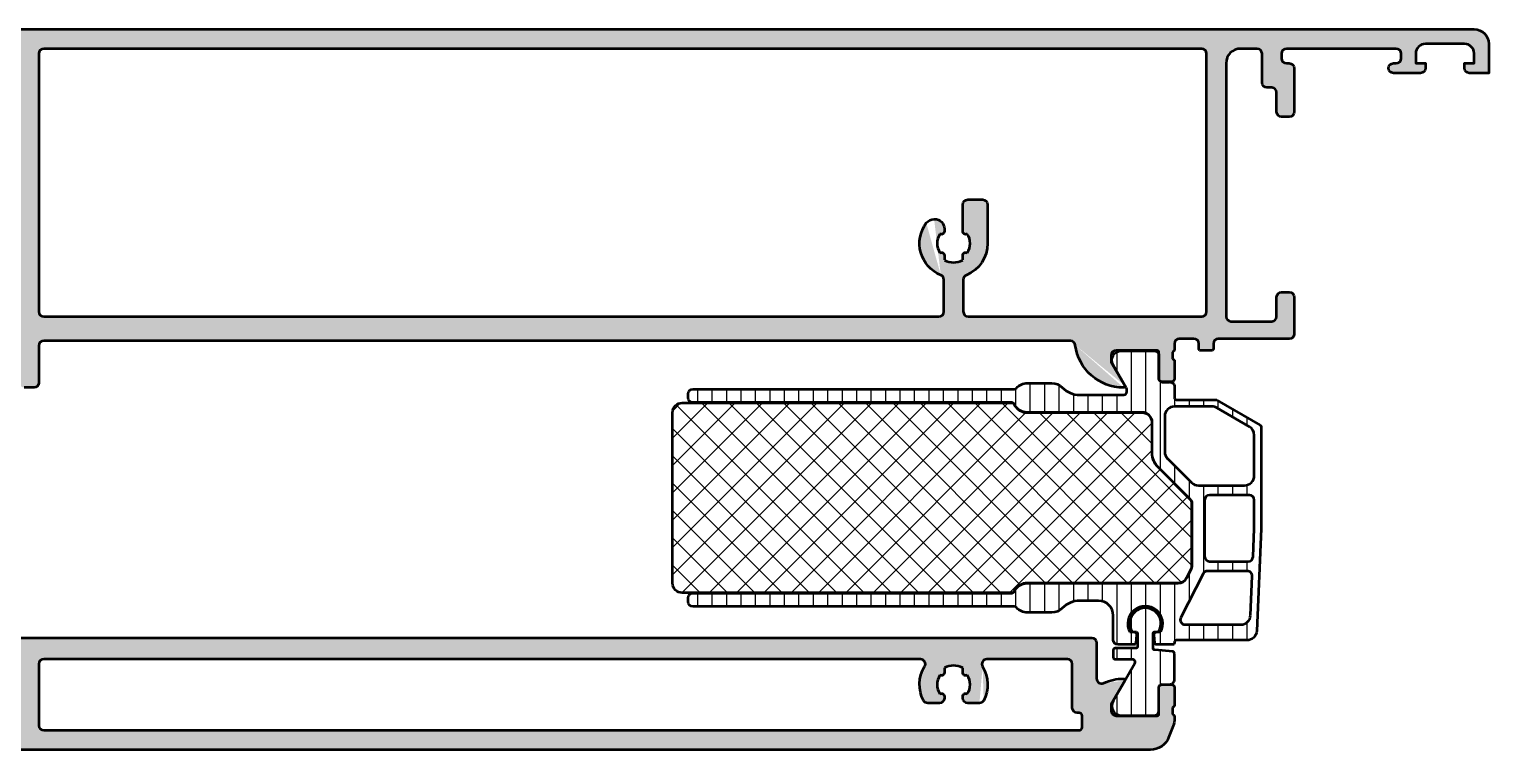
# Model space of a CAD drawing. Extents: x -30 to 270, y 11 to 85.
# Drawn here: x 120 to 270, y 11 to 85 of the extents above; entities that cross this region are included whole.
import ezdxf

# ---------------------------------------------------------------- set-up
doc = ezdxf.new("R2010")
doc.units = 0
for name, color, linetype, lineweight in [('0S-Alu contour', 7, 'Continuous', 50), ('0S-Alu hatch', 252, 'Continuous', 25), ('0S-Plastic contour', 254, 'Continuous', 50), ('0S-Plastic hatch', 253, 'Continuous', 25), ('0S-PT contour', 91, 'Continuous', 50), ('0S-PT hatch', 103, 'Continuous', 25)]:
    doc.layers.add(name, color=color, linetype=linetype, lineweight=lineweight)

# ---------------------------------------------------------------- blocks, each defined once
blk = doc.blocks.new('469740__A2565A49_B784_47BA_9C82_CCA1C5920F92_')
at = {"layer": '0S-Alu hatch'}
h = blk.add_hatch(color=256, dxfattribs=at)
edge = h.paths.add_edge_path()
edge.add_line((270, 83.5), (270, 80.5))
edge.add_line((270, 80.5), (268, 80.5))
edge.add_ellipse((268, 81), major_axis=(-0.5, 0), ratio=1, start_angle=0, end_angle=90, ccw=False)
edge.add_line((267.5, 81), (267.5, 81.5))
edge.add_line((267.5, 81.5), (268.5, 81.5))
edge.add_line((268.5, 81.5), (268.5, 82.5))
edge.add_arc((267.5, 82.5), 1, 0, 90)
edge.add_line((267.5, 83.5), (263.5, 83.5))
edge.add_arc((263.5, 82.5), 1, 90, 180)
edge.add_line((262.5, 82.5), (262.5, 81.5))
edge.add_line((262.5, 81.5), (263.5, 81.5))
edge.add_line((263.5, 81.5), (263.5, 81))
edge.add_ellipse((263, 81), major_axis=(-0.5, 0), ratio=1, start_angle=90, end_angle=180, ccw=False)
edge.add_line((263, 80.5), (260.2, 80.5))
edge.add_ellipse((260.2, 81), major_axis=(-0.5, 0), ratio=1, start_angle=-90, end_angle=90, ccw=False)
edge.add_line((260.2, 81.5), (260.5, 81.5))
edge.add_arc((260.5, 82), 0.5, 270, 360)
edge.add_line((261, 82), (261, 82.5))
edge.add_arc((260.5, 82.5), 0.5, 0, 90)
edge.add_line((260.5, 83), (249.2, 83))
edge.add_arc((249.2, 82.5), 0.5, 90, 180)
edge.add_line((248.7, 82.5), (248.7, 82))
edge.add_arc((249.2, 82), 0.5, 180, 270)
edge.add_line((249.2, 81.5), (249.5, 81.5))
edge.add_ellipse((249.5, 81), major_axis=(-0.5, 0), ratio=1, start_angle=180, end_angle=270, ccw=False)
edge.add_line((250, 81), (250, 76.5))
edge.add_ellipse((249.5, 76.5), major_axis=(-0.5, 0), ratio=1, start_angle=90, end_angle=180, ccw=False)
edge.add_line((249.5, 76), (248.7, 76))
edge.add_ellipse((248.7, 76.5), major_axis=(-0.5, 0), ratio=1, start_angle=0, end_angle=90, ccw=False)
edge.add_line((248.2, 76.5), (248.2, 78.5))
edge.add_arc((247.7, 78.5), 0.5, 0, 90)
edge.add_line((247.7, 79), (247.2, 79))
edge.add_ellipse((247.2, 79.5), major_axis=(-0.5, 0), ratio=1, start_angle=0, end_angle=90, ccw=False)
edge.add_line((246.7, 79.5), (246.7, 82.5))
edge.add_arc((246.2, 82.5), 0.5, 0, 90)
edge.add_line((246.2, 83), (244.5, 83))
edge.add_arc((244.5, 81.5), 1.5, 90, 180)
edge.add_line((243, 81.5), (243, 55.5))
edge.add_arc((243.5, 55.5), 0.5, 180, 270)
edge.add_line((243.5, 55), (247.7, 55))
edge.add_arc((247.7, 55.5), 0.5, 270, 360)
edge.add_line((248.2, 55.5), (248.2, 57.5))
edge.add_ellipse((248.7, 57.5), major_axis=(-0.5, 0), ratio=1, start_angle=270, end_angle=360, ccw=False)
edge.add_line((248.7, 58), (249.5, 58))
edge.add_ellipse((249.5, 57.5), major_axis=(-0.5, 0), ratio=1, start_angle=180, end_angle=270, ccw=False)
edge.add_line((250, 57.5), (250, 53.7))
edge.add_ellipse((249.5, 53.7), major_axis=(-0.5, 0), ratio=1, start_angle=90, end_angle=180, ccw=False)
edge.add_line((249.5, 53.2), (242.2, 53.2))
edge.add_arc((242.2, 52.7), 0.5, 90, 180)
edge.add_line((241.7, 52.7), (241.7, 52.2))
edge.add_ellipse((241.5, 52.2), major_axis=(-0.2, 0), ratio=1, start_angle=90, end_angle=180, ccw=False)
edge.add_line((241.5, 52), (240.4, 52))
edge.add_ellipse((240.4, 52.2), major_axis=(-0.2, 0), ratio=1, start_angle=0, end_angle=90, ccw=False)
edge.add_line((240.2, 52.2), (240.2, 52.7))
edge.add_arc((239.7, 52.7), 0.5, 0, 90)
edge.add_line((239.7, 53.2), (238.2, 53.2))
edge.add_arc((238.2, 52.7), 0.5, 90, 180)
edge.add_line((237.7, 52.7), (237.7, 52))
edge.add_arc((237.8, 51.72), 0.3, 109.4712, 180)
edge.add_line((237.5, 51.72), (237.5, 51.28))
edge.add_arc((237.8, 51.28), 0.3, 180, 250.5288)
edge.add_line((237.7, 51), (237.7, 49.1))
edge.add_ellipse((237.4, 49.1), major_axis=(-0.3, 0), ratio=1, start_angle=90, end_angle=180, ccw=False)
edge.add_line((237.4, 48.8), (236.41, 48.8))
edge.add_ellipse((236.41, 49.1), major_axis=(-0.3, 0), ratio=1, start_angle=0, end_angle=90, ccw=False)
edge.add_line((236.11, 49.1), (236.11, 51.8))
edge.add_arc((235.91, 51.8), 0.2, 0, 90)
edge.add_line((235.91, 52), (231.7, 52))
edge.add_arc((231.7, 51.5), 0.5, 90, 180)
edge.add_line((231.2, 51.5), (231.2, 50.8))
edge.add_line((231.2, 50.8), (232.59, 48.41))
edge.add_ellipse((232.47, 48.34), major_axis=(-0.138, 0), ratio=1, start_angle=90, end_angle=210, ccw=False)
edge.add_ellipse((232.47, 53.2), major_axis=(-5, 0), ratio=1, start_angle=7.312, end_angle=90, ccw=False)
edge.add_arc((227.01, 52.5), 0.5, 7.312, 90)
edge.add_line((227.01, 53), (121.5, 53))
edge.add_arc((121.5, 52.5), 0.5, 90, 180)
edge.add_line((121, 52.5), (121, 48.7))
edge.add_ellipse((120.5, 48.7), major_axis=(-0.5, 0), ratio=1, start_angle=90, end_angle=180, ccw=False)
edge.add_line((120.5, 48.2), (119.5, 48.2))
edge.add_ellipse((119.5, 48.7), major_axis=(-0.5, 0), ratio=1, start_angle=0, end_angle=90, ccw=False)
edge.add_line((119, 48.7), (119, 52.5))
edge.add_arc((118.5, 52.5), 0.5, 0, 90)
edge.add_line((118.5, 53), (13, 53))
edge.add_arc((13, 52.5), 0.5, 90, 172.688)
edge.add_ellipse((7.54, 53.2), major_axis=(-5, 0), ratio=1, start_angle=90, end_angle=172.688, ccw=False)
edge.add_ellipse((7.54, 48.34), major_axis=(-0.138, 0), ratio=1, start_angle=-30, end_angle=90, ccw=False)
edge.add_line((7.42, 48.41), (8.8, 50.8))
edge.add_line((8.8, 50.8), (8.8, 51.5))
edge.add_arc((8.3, 51.5), 0.5, 0, 90)
edge.add_line((8.3, 52), (4.09, 52))
edge.add_arc((4.09, 51.8), 0.2, 90, 180)
edge.add_line((3.89, 51.8), (3.89, 49.1))
edge.add_ellipse((3.59, 49.1), major_axis=(-0.3, 0), ratio=1, start_angle=90, end_angle=180, ccw=False)
edge.add_line((3.59, 48.8), (2.6, 48.8))
edge.add_ellipse((2.6, 49.1), major_axis=(-0.3, 0), ratio=1, start_angle=0, end_angle=90, ccw=False)
edge.add_line((2.3, 49.1), (2.3, 51))
edge.add_arc((2.2, 51.28), 0.3, 289.4712, 360)
edge.add_line((2.5, 51.28), (2.5, 51.72))
edge.add_arc((2.2, 51.72), 0.3, 0, 70.5288)
edge.add_line((2.3, 52), (2.3, 52.7))
edge.add_arc((1.8, 52.7), 0.5, 0, 90)
edge.add_line((1.8, 53.2), (0.3, 53.2))
edge.add_arc((0.3, 52.7), 0.5, 90, 180)
edge.add_line((-0.2, 52.7), (-0.2, 52.2))
edge.add_ellipse((-0.4, 52.2), major_axis=(-0.2, 0), ratio=1, start_angle=90, end_angle=180, ccw=False)
edge.add_line((-0.4, 52), (-1.5, 52))
edge.add_ellipse((-1.5, 52.2), major_axis=(-0.2, 0), ratio=1, start_angle=0, end_angle=90, ccw=False)
edge.add_line((-1.7, 52.2), (-1.7, 52.7))
edge.add_arc((-2.2, 52.7), 0.5, 0, 90)
edge.add_line((-2.2, 53.2), (-9.5, 53.2))
edge.add_ellipse((-9.5, 53.7), major_axis=(-0.5, 0), ratio=1, start_angle=0, end_angle=90, ccw=False)
edge.add_line((-10, 53.7), (-10, 57.5))
edge.add_ellipse((-9.5, 57.5), major_axis=(-0.5, 0), ratio=1, start_angle=270, end_angle=360, ccw=False)
edge.add_line((-9.5, 58), (-8.7, 58))
edge.add_ellipse((-8.7, 57.5), major_axis=(-0.5, 0), ratio=1, start_angle=180, end_angle=270, ccw=False)
edge.add_line((-8.2, 57.5), (-8.2, 55.5))
edge.add_arc((-7.7, 55.5), 0.5, 180, 270)
edge.add_line((-7.7, 55), (-3.5, 55))
edge.add_arc((-3.5, 55.5), 0.5, 270, 360)
edge.add_line((-3, 55.5), (-3, 81.5))
edge.add_arc((-4.5, 81.5), 1.5, 0, 90)
edge.add_line((-4.5, 83), (-6.2, 83))
edge.add_arc((-6.2, 82.5), 0.5, 90, 180)
edge.add_line((-6.7, 82.5), (-6.7, 79.5))
edge.add_ellipse((-7.2, 79.5), major_axis=(-0.5, 0), ratio=1, start_angle=90, end_angle=180, ccw=False)
edge.add_line((-7.2, 79), (-7.7, 79))
edge.add_arc((-7.7, 78.5), 0.5, 90, 180)
edge.add_line((-8.2, 78.5), (-8.2, 76.5))
edge.add_ellipse((-8.7, 76.5), major_axis=(-0.5, 0), ratio=1, start_angle=90, end_angle=180, ccw=False)
edge.add_line((-8.7, 76), (-9.5, 76))
edge.add_ellipse((-9.5, 76.5), major_axis=(-0.5, 0), ratio=1, start_angle=0, end_angle=90, ccw=False)
edge.add_line((-10, 76.5), (-10, 81))
edge.add_ellipse((-9.5, 81), major_axis=(-0.5, 0), ratio=1, start_angle=270, end_angle=360, ccw=False)
edge.add_line((-9.5, 81.5), (-9.2, 81.5))
edge.add_arc((-9.2, 82), 0.5, 270, 360)
edge.add_line((-8.7, 82), (-8.7, 82.5))
edge.add_arc((-9.2, 82.5), 0.5, 0, 90)
edge.add_line((-9.2, 83), (-20.5, 83))
edge.add_arc((-20.5, 82.5), 0.5, 90, 180)
edge.add_line((-21, 82.5), (-21, 82))
edge.add_arc((-20.5, 82), 0.5, 180, 270)
edge.add_line((-20.5, 81.5), (-20.2, 81.5))
edge.add_ellipse((-20.2, 81), major_axis=(-0.5, 0), ratio=1, start_angle=90, end_angle=270, ccw=False)
edge.add_line((-20.2, 80.5), (-23, 80.5))
edge.add_ellipse((-23, 81), major_axis=(-0.5, 0), ratio=1, start_angle=0, end_angle=90, ccw=False)
edge.add_line((-23.5, 81), (-23.5, 81.5))
edge.add_line((-23.5, 81.5), (-22.5, 81.5))
edge.add_line((-22.5, 81.5), (-22.5, 82.5))
edge.add_arc((-23.5, 82.5), 1, 0, 90)
edge.add_line((-23.5, 83.5), (-27.5, 83.5))
edge.add_arc((-27.5, 82.5), 1, 90, 180)
edge.add_line((-28.5, 82.5), (-28.5, 81.5))
edge.add_line((-28.5, 81.5), (-27.5, 81.5))
edge.add_line((-27.5, 81.5), (-27.5, 81))
edge.add_ellipse((-28, 81), major_axis=(-0.5, 0), ratio=1, start_angle=90, end_angle=180, ccw=False)
edge.add_line((-28, 80.5), (-30, 80.5))
edge.add_line((-30, 80.5), (-30, 83.5))
edge.add_ellipse((-28.5, 83.5), major_axis=(-1.5, 0), ratio=1, start_angle=270, end_angle=360, ccw=False)
edge.add_line((-28.5, 85), (268.5, 85))
edge.add_ellipse((268.5, 83.5), major_axis=(-1.5, 0), ratio=1, start_angle=180, end_angle=270, ccw=False)
edge = h.paths.add_edge_path()
edge.add_arc((118.5, 56), 0.5, 270, 360)
edge.add_line((119, 56), (119, 82.5))
edge.add_arc((118.5, 82.5), 0.5, 0, 90)
edge.add_line((118.5, 83), (-0.5, 83))
edge.add_arc((-0.5, 82.5), 0.5, 90, 180)
edge.add_line((-1, 82.5), (-1, 56))
edge.add_arc((-0.5, 56), 0.5, 180, 270)
edge.add_line((-0.5, 55.5), (23.5, 55.5))
edge.add_arc((23.5, 56), 0.5, 270, 360)
edge.add_line((24, 56), (24, 59.29))
edge.add_arc((23.5, 59.29), 0.5, 0, 67.9757)
edge.add_ellipse((25, 63), major_axis=(-3.5, 0), ratio=1, start_angle=0, end_angle=67.9757, ccw=False)
edge.add_line((21.5, 63), (21.5, 67))
edge.add_ellipse((22, 67), major_axis=(-0.5, 0), ratio=1, start_angle=270, end_angle=360, ccw=False)
edge.add_line((22, 67.5), (23.55, 67.5))
edge.add_ellipse((23.55, 67), major_axis=(-0.5, 0), ratio=1, start_angle=180, end_angle=270, ccw=False)
edge.add_line((24.05, 67), (24.05, 64.23))
edge.add_ellipse((23.75, 64.23), major_axis=(-0.3, 0), ratio=1, start_angle=60.0622, end_angle=180, ccw=False)
edge.add_arc((25, 63), 1.7, 145.4229, 214.5771)
edge.add_ellipse((23.75, 61.78), major_axis=(-0.3, 0), ratio=1, start_angle=180, end_angle=299.9378, ccw=False)
edge.add_line((24.05, 61.78), (24.05, 61.3))
edge.add_arc((25, 63), 1.95, 240.8446, 299.1554)
edge.add_line((25.95, 61.3), (25.95, 61.78))
edge.add_ellipse((26.25, 61.78), major_axis=(-0.3, 0), ratio=1, start_angle=240.0622, end_angle=360, ccw=False)
edge.add_arc((25, 63), 1.7, 325.4229, 394.5771)
edge.add_ellipse((26.25, 64.23), major_axis=(-0.3, 0), ratio=1, start_angle=0, end_angle=119.9378, ccw=False)
edge.add_line((25.95, 64.23), (25.95, 64.5))
edge.add_ellipse((26.95, 64.5), major_axis=(-1, 0), ratio=1, start_angle=270, end_angle=360, ccw=False)
edge.add_line((26.95, 65.5), (27, 65.5))
edge.add_ellipse((27, 64.5), major_axis=(-1, 0), ratio=1, start_angle=216.8699, end_angle=270, ccw=False)
edge.add_ellipse((25, 63), major_axis=(-3.5, 0), ratio=1, start_angle=112.0243, end_angle=216.8699, ccw=False)
edge.add_arc((26.5, 59.29), 0.5, 112.0243, 180)
edge.add_line((26, 59.29), (26, 56))
edge.add_arc((26.5, 56), 0.5, 180, 270)
edge.add_line((26.5, 55.5), (118.5, 55.5))
edge = h.paths.add_edge_path()
edge.add_line((241, 56), (241, 82.5))
edge.add_arc((240.5, 82.5), 0.5, 0, 90)
edge.add_line((240.5, 83), (121.5, 83))
edge.add_arc((121.5, 82.5), 0.5, 90, 180)
edge.add_line((121, 82.5), (121, 56))
edge.add_arc((121.5, 56), 0.5, 180, 270)
edge.add_line((121.5, 55.5), (213.5, 55.5))
edge.add_arc((213.5, 56), 0.5, 270, 360)
edge.add_line((214, 56), (214, 59.29))
edge.add_arc((213.5, 59.29), 0.5, 0, 67.9757)
edge.add_ellipse((215, 63), major_axis=(-3.5, 0), ratio=1, start_angle=-36.8699, end_angle=67.9757, ccw=False)
edge.add_ellipse((213, 64.5), major_axis=(-1, 0), ratio=1, start_angle=270, end_angle=323.1301, ccw=False)
edge.add_line((213, 65.5), (213.05, 65.5))
edge.add_ellipse((213.05, 64.5), major_axis=(-1, 0), ratio=1, start_angle=180, end_angle=270, ccw=False)
edge.add_line((214.05, 64.5), (214.05, 64.23))
edge.add_ellipse((213.75, 64.23), major_axis=(-0.3, 0), ratio=1, start_angle=60.0622, end_angle=180, ccw=False)
edge.add_arc((215, 63), 1.7, 145.4229, 214.5771)
edge.add_ellipse((213.75, 61.78), major_axis=(-0.3, 0), ratio=1, start_angle=180, end_angle=299.9378, ccw=False)
edge.add_line((214.05, 61.78), (214.05, 61.3))
edge.add_arc((215, 63), 1.95, 240.8446, 299.1554)
edge.add_line((215.95, 61.3), (215.95, 61.78))
edge.add_ellipse((216.25, 61.78), major_axis=(-0.3, 0), ratio=1, start_angle=240.0622, end_angle=360, ccw=False)
edge.add_arc((215, 63), 1.7, 325.4229, 394.5771)
edge.add_ellipse((216.25, 64.23), major_axis=(-0.3, 0), ratio=1, start_angle=0, end_angle=119.9378, ccw=False)
edge.add_line((215.95, 64.23), (215.95, 67))
edge.add_ellipse((216.45, 67), major_axis=(-0.5, 0), ratio=1, start_angle=270, end_angle=360, ccw=False)
edge.add_line((216.45, 67.5), (218, 67.5))
edge.add_ellipse((218, 67), major_axis=(-0.5, 0), ratio=1, start_angle=180, end_angle=270, ccw=False)
edge.add_line((218.5, 67), (218.5, 63))
edge.add_ellipse((215, 63), major_axis=(-3.5, 0), ratio=1, start_angle=112.0243, end_angle=180, ccw=False)
edge.add_arc((216.5, 59.29), 0.5, 112.0243, 180)
edge.add_line((216, 59.29), (216, 56))
edge.add_arc((216.5, 56), 0.5, 180, 270)
edge.add_line((216.5, 55.5), (240.5, 55.5))
edge.add_arc((240.5, 56), 0.5, 270, 360)
at = {"layer": '0S-Alu contour', "color": 7}
for points in [[(-28.5, 85), (268.5, 85)], [(121, 82.5), (121, 56)], [(240.5, 83), (121.5, 83)], [(241, 56), (241, 82.5)], [(246.2, 83), (244.5, 83)], [(246.7, 79.5), (246.7, 82.5)], [(248.7, 82.5), (248.7, 82)], [(260.5, 83), (249.2, 83)], [(261, 82), (261, 82.5)], [(262.5, 82.5), (262.5, 81.5), (263.5, 81.5), (263.5, 81)], [(267.5, 83.5), (263.5, 83.5)], [(267.5, 81), (267.5, 81.5), (268.5, 81.5), (268.5, 82.5)], [(270, 83.5), (270, 80.5), (268, 80.5)], [(243, 81.5), (243, 55.5)], [(249.2, 81.5), (249.5, 81.5)], [(250, 81), (250, 76.5)], [(260.2, 81.5), (260.5, 81.5)], [(263, 80.5), (260.2, 80.5)], [(247.7, 79), (247.2, 79)], [(248.2, 76.5), (248.2, 78.5)], [(249.5, 76), (248.7, 76)], [(216.45, 67.5), (218, 67.5)], [(215.95, 64.23), (215.95, 67)], [(218.5, 67), (218.5, 63)], [(213, 65.5), (213.05, 65.5)], [(214.05, 64.5), (214.05, 64.23)], [(214.05, 61.78), (214.05, 61.3)], [(215.95, 61.3), (215.95, 61.78)], [(214, 56), (214, 59.29)], [(216, 59.29), (216, 56)], [(248.2, 55.5), (248.2, 57.5)], [(248.7, 58), (249.5, 58)], [(250, 57.5), (250, 53.7)], [(121.5, 55.5), (213.5, 55.5)], [(216.5, 55.5), (240.5, 55.5)], [(243.5, 55), (247.7, 55)], [(121, 52.5), (121, 48.7)], [(227.01, 53), (121.5, 53)], [(237.7, 52.7), (237.7, 52)], [(239.7, 53.2), (238.2, 53.2)], [(240.2, 52.2), (240.2, 52.7)], [(241.7, 52.7), (241.7, 52.2)], [(249.5, 53.2), (242.2, 53.2)], [(231.2, 51.5), (231.2, 50.8), (232.59, 48.41)], [(235.91, 52), (231.7, 52)], [(236.11, 49.1), (236.11, 51.8)], [(237.5, 51.72), (237.5, 51.28)], [(237.7, 51), (237.7, 49.1)], [(241.5, 52), (240.4, 52)], [(120.5, 48.2), (119.5, 48.2)], [(237.4, 48.8), (236.41, 48.8)]]:
    blk.add_lwpolyline(points, dxfattribs=at)
at = {"layer": '0S-Alu contour', "color": 7, "extrusion": (0, 0, -1)}
for centre, radius, start, end in [((-268.5, 83.5), 1.5, 90, 180), ((-249.5, 81), 0.5, 90, 180), ((-260.2, 81), 0.5, 270, 90), ((-263, 81), 0.5, 180, 270), ((-268, 81), 0.5, 270, 0), ((-247.2, 79.5), 0.5, 270, 0), ((-248.7, 76.5), 0.5, 270, 0), ((-249.5, 76.5), 0.5, 180, 270), ((-216.45, 67), 0.5, 0, 90), ((-218, 67), 0.5, 90, 180), ((-215, 63), 3.5, 292.0243, 36.8699), ((-213, 64.5), 1, 36.8699, 90), ((-213.05, 64.5), 1, 90, 180), ((-213.75, 64.23), 0.3, 180, 299.9378), ((-216.25, 64.23), 0.3, 240.0622, 0), ((-215, 63), 3.5, 180, 247.9757), ((-213.75, 61.78), 0.3, 60.0622, 180), ((-216.25, 61.78), 0.3, 0, 119.9378), ((-248.7, 57.5), 0.5, 0, 90), ((-249.5, 57.5), 0.5, 90, 180), ((-232.47, 53.2), 5, 270, 352.688), ((-249.5, 53.7), 0.5, 180, 270), ((-240.4, 52.2), 0.2, 270, 0), ((-241.5, 52.2), 0.2, 180, 270), ((-120.5, 48.7), 0.5, 180, 270), ((-232.47, 48.34), 0.138, 150, 270), ((-236.41, 49.1), 0.3, 270, 0), ((-237.4, 49.1), 0.3, 180, 270)]:
    blk.add_arc(centre, radius, start, end, dxfattribs=at)
at = {"layer": '0S-Alu contour', "color": 7}
for centre, radius, start, end in [((121.5, 82.5), 0.5, 90, 180), ((240.5, 82.5), 0.5, 0, 90), ((244.5, 81.5), 1.5, 90, 180), ((246.2, 82.5), 0.5, 0, 90), ((249.2, 82.5), 0.5, 90, 180), ((260.5, 82.5), 0.5, 0, 90), ((263.5, 82.5), 1, 90, 180), ((267.5, 82.5), 1, 0, 90), ((249.2, 82), 0.5, 180, 270), ((260.5, 82), 0.5, 270, 0), ((247.7, 78.5), 0.5, 0, 90), ((215, 63), 1.7, 145.4229, 214.5771), ((215, 63), 1.7, 325.4229, 34.5771), ((215, 63), 1.95, 240.8446, 299.1554), ((213.5, 59.29), 0.5, 0, 67.9757), ((216.5, 59.29), 0.5, 112.0243, 180), ((121.5, 56), 0.5, 180, 270), ((213.5, 56), 0.5, 270, 0), ((216.5, 56), 0.5, 180, 270), ((240.5, 56), 0.5, 270, 0), ((243.5, 55.5), 0.5, 180, 270), ((247.7, 55.5), 0.5, 270, 0), ((121.5, 52.5), 0.5, 90, 180), ((227.01, 52.5), 0.5, 7.312, 90), ((238.2, 52.7), 0.5, 90, 180), ((239.7, 52.7), 0.5, 0, 90), ((242.2, 52.7), 0.5, 90, 180), ((231.7, 51.5), 0.5, 90, 180), ((235.91, 51.8), 0.2, 0, 90), ((237.8, 51.72), 0.3, 109.4712, 180), ((237.8, 51.28), 0.3, 180, 250.5288)]:
    blk.add_arc(centre, radius, start, end, dxfattribs=at)
blk = doc.blocks.new('469850__F051C83A_96AC_48D7_9690_CF535DD51E47_')
at = {"layer": '0S-Alu hatch'}
h = blk.add_hatch(color=256, dxfattribs=at)
edge = h.paths.add_edge_path()
edge.add_arc((237.8, 14.78), 0.3, 180, 250.5288)
edge.add_line((237.7, 14.5), (237.7, 14.18))
edge.add_ellipse((235.7, 14.18), major_axis=(-2, 0), ratio=1, start_angle=158.5, end_angle=180, ccw=False)
edge.add_line((237.56, 13.45), (237.1, 12.27))
edge.add_ellipse((235.24, 13), major_axis=(-2, 0), ratio=1, start_angle=90, end_angle=158.5, ccw=False)
edge.add_line((235.24, 11), (4.77, 11))
edge.add_ellipse((4.77, 13), major_axis=(-2, 0), ratio=1, start_angle=21.5, end_angle=90, ccw=False)
edge.add_line((2.91, 12.27), (2.44, 13.45))
edge.add_ellipse((4.3, 14.18), major_axis=(-2, 0), ratio=1, start_angle=0, end_angle=21.5, ccw=False)
edge.add_line((2.3, 14.18), (2.3, 14.5))
edge.add_arc((2.2, 14.78), 0.3, 289.4712, 360)
edge.add_line((2.5, 14.78), (2.5, 15.22))
edge.add_arc((2.2, 15.22), 0.3, 0, 70.5288)
edge.add_line((2.3, 15.5), (2.3, 17.4))
edge.add_ellipse((2.6, 17.4), major_axis=(-0.3, 0), ratio=1, start_angle=270, end_angle=360, ccw=False)
edge.add_line((2.6, 17.7), (3.59, 17.7))
edge.add_ellipse((3.59, 17.4), major_axis=(-0.3, 0), ratio=1, start_angle=180, end_angle=270, ccw=False)
edge.add_line((3.89, 17.4), (3.89, 14.7))
edge.add_arc((4.09, 14.7), 0.2, 180, 270)
edge.add_line((4.09, 14.5), (8.3, 14.5))
edge.add_arc((8.3, 15), 0.5, 270, 360)
edge.add_line((8.8, 15), (8.8, 15.7))
edge.add_line((8.8, 15.7), (7.42, 18.09))
edge.add_ellipse((7.54, 18.16), major_axis=(-0.138, 0), ratio=1, start_angle=-90, end_angle=30, ccw=False)
edge.add_ellipse((7.54, 13.3), major_axis=(-5, 0), ratio=1, start_angle=245.7166, end_angle=270, ccw=False)
edge.add_arc((9.8, 18.31), 0.5, 245.7166, 360)
edge.add_line((10.3, 18.31), (10.3, 22))
edge.add_ellipse((10.8, 22), major_axis=(-0.5, 0), ratio=1, start_angle=270, end_angle=360, ccw=False)
edge.add_line((10.8, 22.5), (229.2, 22.5))
edge.add_ellipse((229.2, 22), major_axis=(-0.5, 0), ratio=1, start_angle=180, end_angle=270, ccw=False)
edge.add_line((229.7, 22), (229.7, 18.31))
edge.add_arc((230.2, 18.31), 0.5, 180, 294.2834)
edge.add_ellipse((232.47, 13.3), major_axis=(-5, 0), ratio=1, start_angle=270, end_angle=294.2834, ccw=False)
edge.add_ellipse((232.47, 18.16), major_axis=(-0.138, 0), ratio=1, start_angle=150, end_angle=270, ccw=False)
edge.add_line((232.59, 18.09), (231.2, 15.7))
edge.add_line((231.2, 15.7), (231.2, 15))
edge.add_arc((231.7, 15), 0.5, 180, 270)
edge.add_line((231.7, 14.5), (235.91, 14.5))
edge.add_arc((235.91, 14.7), 0.2, 270, 360)
edge.add_line((236.11, 14.7), (236.11, 17.4))
edge.add_ellipse((236.41, 17.4), major_axis=(-0.3, 0), ratio=1, start_angle=270, end_angle=360, ccw=False)
edge.add_line((236.41, 17.7), (237.4, 17.7))
edge.add_ellipse((237.4, 17.4), major_axis=(-0.3, 0), ratio=1, start_angle=180, end_angle=270, ccw=False)
edge.add_line((237.7, 17.4), (237.7, 15.5))
edge.add_arc((237.8, 15.22), 0.3, 109.4712, 180)
edge.add_line((237.5, 15.22), (237.5, 14.78))
edge = h.paths.add_edge_path()
edge.add_arc((21.6, 19.8), 0.5, 328.3318, 450)
edge.add_line((21.6, 20.3), (13.3, 20.3))
edge.add_arc((13.3, 19.8), 0.5, 90, 180)
edge.add_line((12.8, 19.8), (12.8, 15.3))
edge.add_ellipse((12.3, 15.3), major_axis=(-0.5, 0), ratio=1, start_angle=90, end_angle=180, ccw=False)
edge.add_line((12.3, 14.8), (12.1, 14.8))
edge.add_arc((12.1, 14.5), 0.3, 90, 180)
edge.add_line((11.8, 14.5), (11.8, 13.3))
edge.add_arc((12.1, 13.3), 0.3, 180, 270)
edge.add_line((12.1, 13), (118.5, 13))
edge.add_arc((118.5, 13.5), 0.5, 270, 360)
edge.add_line((119, 13.5), (119, 19.8))
edge.add_arc((118.5, 19.8), 0.5, 0, 90)
edge.add_line((118.5, 20.3), (28.41, 20.3))
edge.add_arc((28.41, 19.8), 0.5, 90, 211.6682)
edge.add_ellipse((25, 17.7), major_axis=(-3.5, 0), ratio=1, start_angle=152.1819, end_angle=211.6682, ccw=False)
edge.add_ellipse((27.66, 16.3), major_axis=(-0.5, 0), ratio=1, start_angle=90, end_angle=152.1819, ccw=False)
edge.add_line((27.66, 15.8), (26.45, 15.8))
edge.add_ellipse((26.45, 16.3), major_axis=(-0.5, 0), ratio=1, start_angle=0, end_angle=90, ccw=False)
edge.add_line((25.95, 16.3), (25.95, 16.48))
edge.add_ellipse((26.25, 16.48), major_axis=(-0.3, 0), ratio=1, start_angle=240.0622, end_angle=360, ccw=False)
edge.add_arc((25, 17.7), 1.7, 325.4229, 394.5771)
edge.add_ellipse((26.25, 18.93), major_axis=(-0.3, 0), ratio=1, start_angle=0, end_angle=119.9378, ccw=False)
edge.add_line((25.95, 18.93), (25.95, 19.4))
edge.add_arc((25, 17.7), 1.95, 60.8446, 119.1554)
edge.add_line((24.05, 19.4), (24.05, 18.93))
edge.add_ellipse((23.75, 18.93), major_axis=(-0.3, 0), ratio=1, start_angle=60.0622, end_angle=180, ccw=False)
edge.add_arc((25, 17.7), 1.7, 145.4229, 214.5771)
edge.add_ellipse((23.75, 16.48), major_axis=(-0.3, 0), ratio=1, start_angle=180, end_angle=299.9378, ccw=False)
edge.add_line((24.05, 16.48), (24.05, 16.3))
edge.add_ellipse((23.55, 16.3), major_axis=(-0.5, 0), ratio=1, start_angle=90, end_angle=180, ccw=False)
edge.add_line((23.55, 15.8), (22.35, 15.8))
edge.add_ellipse((22.35, 16.3), major_axis=(-0.5, 0), ratio=1, start_angle=27.8181, end_angle=90, ccw=False)
edge.add_ellipse((25, 17.7), major_axis=(-3.5, 0), ratio=1, start_angle=-31.6682, end_angle=27.8181, ccw=False)
edge = h.paths.add_edge_path()
edge.add_ellipse((215, 17.7), major_axis=(-3.5, 0), ratio=1, start_angle=-31.6682, end_angle=27.8181, ccw=False)
edge.add_arc((211.6, 19.8), 0.5, 328.3318, 450)
edge.add_line((211.6, 20.3), (121.5, 20.3))
edge.add_arc((121.5, 19.8), 0.5, 90, 180)
edge.add_line((121, 19.8), (121, 13.5))
edge.add_arc((121.5, 13.5), 0.5, 180, 270)
edge.add_line((121.5, 13), (227.9, 13))
edge.add_arc((227.9, 13.3), 0.3, 270, 360)
edge.add_line((228.2, 13.3), (228.2, 14.5))
edge.add_arc((227.9, 14.5), 0.3, 0, 90)
edge.add_line((227.9, 14.8), (227.7, 14.8))
edge.add_ellipse((227.7, 15.3), major_axis=(-0.5, 0), ratio=1, start_angle=0, end_angle=90, ccw=False)
edge.add_line((227.2, 15.3), (227.2, 19.8))
edge.add_arc((226.7, 19.8), 0.5, 0, 90)
edge.add_line((226.7, 20.3), (218.41, 20.3))
edge.add_arc((218.41, 19.8), 0.5, 90, 211.6682)
edge.add_ellipse((215, 17.7), major_axis=(-3.5, 0), ratio=1, start_angle=152.1819, end_angle=211.6682, ccw=False)
edge.add_ellipse((217.66, 16.3), major_axis=(-0.5, 0), ratio=1, start_angle=90, end_angle=152.1819, ccw=False)
edge.add_line((217.66, 15.8), (216.45, 15.8))
edge.add_ellipse((216.45, 16.3), major_axis=(-0.5, 0), ratio=1, start_angle=0, end_angle=90, ccw=False)
edge.add_line((215.95, 16.3), (215.95, 16.48))
edge.add_ellipse((216.25, 16.48), major_axis=(-0.3, 0), ratio=1, start_angle=240.0622, end_angle=360, ccw=False)
edge.add_arc((215, 17.7), 1.7, 325.4229, 394.5771)
edge.add_ellipse((216.25, 18.93), major_axis=(-0.3, 0), ratio=1, start_angle=0, end_angle=119.9378, ccw=False)
edge.add_line((215.95, 18.93), (215.95, 19.4))
edge.add_arc((215, 17.7), 1.95, 60.8446, 119.1554)
edge.add_line((214.05, 19.4), (214.05, 18.93))
edge.add_ellipse((213.75, 18.93), major_axis=(-0.3, 0), ratio=1, start_angle=60.0622, end_angle=180, ccw=False)
edge.add_arc((215, 17.7), 1.7, 145.4229, 214.5771)
edge.add_ellipse((213.75, 16.48), major_axis=(-0.3, 0), ratio=1, start_angle=180, end_angle=299.9378, ccw=False)
edge.add_line((214.05, 16.48), (214.05, 16.3))
edge.add_ellipse((213.55, 16.3), major_axis=(-0.5, 0), ratio=1, start_angle=90, end_angle=180, ccw=False)
edge.add_line((213.55, 15.8), (212.35, 15.8))
edge.add_ellipse((212.35, 16.3), major_axis=(-0.5, 0), ratio=1, start_angle=27.8181, end_angle=90, ccw=False)
at = {"layer": '0S-Alu contour', "color": 7}
for points in [[(10.8, 22.5), (229.2, 22.5)], [(229.7, 22), (229.7, 18.31)], [(121, 19.8), (121, 13.5)], [(211.6, 20.3), (121.5, 20.3)], [(226.7, 20.3), (218.41, 20.3)], [(227.2, 15.3), (227.2, 19.8)], [(214.05, 19.4), (214.05, 18.93)], [(215.95, 18.93), (215.95, 19.4)], [(232.59, 18.09), (231.2, 15.7), (231.2, 15)], [(236.11, 14.7), (236.11, 17.4)], [(236.41, 17.7), (237.4, 17.7)], [(237.7, 17.4), (237.7, 15.5)], [(213.55, 15.8), (212.35, 15.8)], [(214.05, 16.48), (214.05, 16.3)], [(215.95, 16.3), (215.95, 16.48)], [(217.66, 15.8), (216.45, 15.8)], [(237.5, 15.22), (237.5, 14.78)], [(227.9, 14.8), (227.7, 14.8)], [(228.2, 13.3), (228.2, 14.5)], [(231.7, 14.5), (235.91, 14.5)], [(237.7, 14.5), (237.7, 14.18)], [(121.5, 13), (227.9, 13)], [(237.56, 13.45), (237.1, 12.27)], [(235.24, 11), (4.77, 11)]]:
    blk.add_lwpolyline(points, dxfattribs=at)
at = {"layer": '0S-Alu contour', "color": 7, "extrusion": (0, 0, -1)}
for centre, radius, start, end in [((-229.2, 22), 0.5, 90, 180), ((-215, 17.7), 3.5, 332.1819, 31.6682), ((-215, 17.7), 3.5, 148.3318, 207.8181), ((-213.75, 18.93), 0.3, 180, 299.9378), ((-216.25, 18.93), 0.3, 240.0622, 0), ((-232.47, 13.3), 5, 65.7166, 90), ((-232.47, 18.16), 0.138, 90, 210), ((-213.75, 16.48), 0.3, 60.0622, 180), ((-216.25, 16.48), 0.3, 0, 119.9378), ((-236.41, 17.4), 0.3, 0, 90), ((-237.4, 17.4), 0.3, 90, 180), ((-212.35, 16.3), 0.5, 270, 332.1819), ((-213.55, 16.3), 0.5, 180, 270), ((-216.45, 16.3), 0.5, 270, 0), ((-217.66, 16.3), 0.5, 207.8181, 270), ((-227.7, 15.3), 0.5, 270, 0), ((-235.7, 14.18), 2, 180, 201.5), ((-235.24, 13), 2, 201.5, 270)]:
    blk.add_arc(centre, radius, start, end, dxfattribs=at)
at = {"layer": '0S-Alu contour', "color": 7}
for centre, radius, start, end in [((121.5, 19.8), 0.5, 90, 180), ((211.6, 19.8), 0.5, 328.3318, 90), ((215, 17.7), 1.95, 60.8446, 119.1554), ((218.41, 19.8), 0.5, 90, 211.6682), ((226.7, 19.8), 0.5, 0, 90), ((215, 17.7), 1.7, 145.4229, 214.5771), ((215, 17.7), 1.7, 325.4229, 34.5771), ((230.2, 18.31), 0.5, 180, 294.2834), ((231.7, 15), 0.5, 180, 270), ((237.8, 15.22), 0.3, 109.4712, 180), ((121.5, 13.5), 0.5, 180, 270), ((227.9, 14.5), 0.3, 0, 90), ((235.91, 14.7), 0.2, 270, 0), ((237.8, 14.78), 0.3, 180, 250.5288), ((227.9, 13.3), 0.3, 270, 0)]:
    blk.add_arc(centre, radius, start, end, dxfattribs=at)
blk = doc.blocks.new('278043__5F907DF0_713C_4A75_BCA8_EFA333676807___1B4A36A3_D8A4_4F86_A732_B05FC01612AE_')
at = {"layer": '0S-Plastic hatch'}
h = blk.add_hatch(dxfattribs=at)
h.set_pattern_fill('ANSI31', color=256, scale=0.468, angle=45, style=0)
edge = h.paths.add_edge_path()
edge.add_ellipse((241.95, 46.75), major_axis=(-0.2, 0), ratio=1, start_angle=240, end_angle=270, ccw=False)
edge.add_line((242.05, 46.92), (246.5, 44.35))
edge.add_ellipse((246.4, 44.18), major_axis=(-0.2, 0), ratio=1, start_angle=180, end_angle=240, ccw=False)
edge.add_line((246.6, 44.18), (246.6, 33.72))
edge.add_ellipse((245.6, 33.72), major_axis=(-1, 0), ratio=1, start_angle=177.5, end_angle=180, ccw=False)
edge.add_line((246.6, 33.68), (246.15, 23.21))
edge.add_ellipse((245.15, 23.25), major_axis=(-1, 0), ratio=1, start_angle=90, end_angle=177.5, ccw=False)
edge.add_line((245.15, 22.25), (237.9, 22.25))
edge.add_arc((237.9, 22.05), 0.2, 90, 180)
edge.add_line((237.7, 22.05), (237.7, 22))
edge.add_ellipse((237.5, 22), major_axis=(-0.2, 0), ratio=1, start_angle=90, end_angle=180, ccw=False)
edge.add_line((237.5, 21.8), (235.87, 21.8))
edge.add_ellipse((235.87, 22), major_axis=(-0.2, 0), ratio=1, start_angle=5, end_angle=90, ccw=False)
edge.add_line((235.67, 21.98), (235.6, 22.77))
edge.add_ellipse((235.9, 22.8), major_axis=(-0.3, 0), ratio=1, start_angle=-90, end_angle=5, ccw=False)
edge.add_line((235.9, 23.1), (236.29, 23.1))
edge.add_arc((234.7, 23.95), 1.8, 331.8214, 568.1786)
edge.add_line((233.12, 23.1), (233.5, 23.1))
edge.add_ellipse((233.5, 22.8), major_axis=(-0.3, 0), ratio=1, start_angle=175, end_angle=270, ccw=False)
edge.add_line((233.8, 22.77), (233.73, 21.98))
edge.add_ellipse((233.53, 22), major_axis=(-0.2, 0), ratio=1, start_angle=90, end_angle=175, ccw=False)
edge.add_line((233.53, 21.8), (231.9, 21.8))
edge.add_ellipse((231.9, 22.3), major_axis=(-0.5, 0), ratio=1, start_angle=0, end_angle=90, ccw=False)
edge.add_line((231.4, 22.3), (231.4, 24.8))
edge.add_arc((229.9, 24.8), 1.5, 0, 90)
edge.add_line((229.9, 26.3), (227.96, 26.3))
edge.add_arc((227.96, 23.8), 2.5, 90, 135.573)
edge.add_ellipse((225.1, 26.6), major_axis=(-1.5, 0), ratio=1, start_angle=90, end_angle=135.573, ccw=False)
edge.add_line((225.1, 25.1), (222.58, 25.1))
edge.add_ellipse((222.58, 26.6), major_axis=(-1.5, 0), ratio=1, start_angle=41.8103, end_angle=90, ccw=False)
edge.add_arc((221.24, 25.4), 0.3, 41.8103, 90)
edge.add_line((221.24, 25.7), (188.23, 25.7))
edge.add_ellipse((188.23, 26.2), major_axis=(-0.5, 0), ratio=1, start_angle=0, end_angle=90, ccw=False)
edge.add_line((187.73, 26.2), (187.73, 26.6))
edge.add_ellipse((188.23, 26.6), major_axis=(-0.5, 0), ratio=1, start_angle=270, end_angle=360, ccw=False)
edge.add_line((188.23, 27.1), (220.97, 27.1))
edge.add_arc((220.97, 27.4), 0.3, 270, 333.6122)
edge.add_ellipse((222.58, 26.6), major_axis=(-1.5, 0), ratio=1, start_angle=270, end_angle=333.6122, ccw=False)
edge.add_line((222.58, 28.1), (238.08, 28.1))
edge.add_arc((238.08, 29.1), 1, 270, 333)
edge.add_line((238.97, 28.65), (239.45, 29.59))
edge.add_arc((239, 29.82), 0.5, 333, 360)
edge.add_line((239.5, 29.82), (239.5, 36.34))
edge.add_arc((239, 36.34), 0.5, 0, 45)
edge.add_line((239.36, 36.7), (235.99, 40.06))
edge.add_ellipse((237.4, 41.48), major_axis=(-2, 0), ratio=1, start_angle=0, end_angle=45, ccw=False)
edge.add_line((235.4, 41.48), (235.4, 44.65))
edge.add_arc((234.4, 44.65), 1, 0, 90)
edge.add_line((234.4, 45.65), (222.58, 45.65))
edge.add_ellipse((222.58, 47.15), major_axis=(-1.5, 0), ratio=1, start_angle=26.3878, end_angle=90, ccw=False)
edge.add_arc((220.97, 46.35), 0.3, 26.3878, 90)
edge.add_line((220.97, 46.65), (188.23, 46.65))
edge.add_ellipse((188.23, 47.15), major_axis=(-0.5, 0), ratio=1, start_angle=0, end_angle=90, ccw=False)
edge.add_line((187.73, 47.15), (187.73, 47.55))
edge.add_ellipse((188.23, 47.55), major_axis=(-0.5, 0), ratio=1, start_angle=270, end_angle=360, ccw=False)
edge.add_line((188.23, 48.05), (221.24, 48.05))
edge.add_arc((221.24, 48.35), 0.3, 270, 318.1897)
edge.add_ellipse((222.58, 47.15), major_axis=(-1.5, 0), ratio=1, start_angle=270, end_angle=318.1897, ccw=False)
edge.add_line((222.58, 48.65), (225.1, 48.65))
edge.add_ellipse((225.1, 47.15), major_axis=(-1.5, 0), ratio=1, start_angle=224.427, end_angle=270, ccw=False)
edge.add_arc((227.96, 49.95), 2.5, 224.427, 270)
edge.add_line((227.96, 47.45), (232.5, 47.45))
edge.add_arc((232.5, 47.75), 0.3, 270, 360)
edge.add_line((232.8, 47.75), (232.8, 47.9))
edge.add_arc((231.88, 47.85), 0.929, 3.4724, 19.7256)
edge.add_line((232.75, 48.16), (231.4, 50.5))
edge.add_ellipse((232.21, 51.01), major_axis=(-0.952, 0), ratio=1, start_angle=-92.8204, end_angle=32.2542, ccw=False)
edge.add_line((232.25, 51.96), (235.6, 51.96))
edge.add_ellipse((235.67, 51.55), major_axis=(-0.412, 0), ratio=1, start_angle=171.7748, end_angle=279.1255, ccw=False)
edge.add_line((236.08, 51.49), (236.08, 49.09))
edge.add_arc((236.46, 49.16), 0.393, 190.4173, 261.2321)
edge.add_line((236.4, 48.77), (237.2, 48.77))
edge.add_ellipse((237.23, 48.3), major_axis=(-0.472, 0), ratio=1, start_angle=178.579, end_angle=273.4324, ccw=False)
edge.add_line((237.7, 48.29), (237.7, 47.15))
edge.add_arc((237.9, 47.15), 0.2, 180, 270)
edge.add_line((237.9, 46.95), (241.95, 46.95))
edge = h.paths.add_edge_path()
edge.add_arc((244.9, 43.31), 1, 0, 60)
edge.add_line((245.4, 44.18), (242.05, 46.12))
edge.add_arc((241.55, 45.25), 1, 60, 90)
edge.add_line((241.55, 46.25), (237.7, 46.25))
edge.add_arc((237.7, 45.25), 1, 90, 180)
edge.add_line((236.7, 45.25), (236.7, 41.6))
edge.add_arc((237.7, 41.6), 1, 180, 225)
edge.add_line((237, 40.9), (239.45, 38.44))
edge.add_arc((240.16, 39.15), 1, 225, 270)
edge.add_line((240.16, 38.15), (244.9, 38.15))
edge.add_arc((244.9, 39.15), 1, 270, 360)
edge.add_line((245.9, 39.15), (245.9, 43.31))
edge = h.paths.add_edge_path()
edge.add_arc((244.52, 24.85), 1, 270, 357.5)
edge.add_line((245.51, 24.81), (245.69, 28.83))
edge.add_arc((245.19, 28.85), 0.5, 357.5, 450)
edge.add_line((245.19, 29.35), (241.09, 29.35))
edge.add_arc((241.09, 28.85), 0.5, 90, 153)
edge.add_line((240.65, 29.08), (238.35, 24.58))
edge.add_arc((238.8, 24.35), 0.5, 153, 270)
edge.add_line((238.8, 23.85), (244.52, 23.85))
edge = h.paths.add_edge_path()
edge.add_line((245.78, 30.83), (245.9, 33.72))
edge.add_line((245.9, 33.72), (245.9, 36.65))
edge.add_arc((245.4, 36.65), 0.5, 0, 90)
edge.add_line((245.4, 37.15), (241.3, 37.15))
edge.add_arc((241.3, 36.65), 0.5, 90, 180)
edge.add_line((240.8, 36.65), (240.8, 30.85))
edge.add_arc((241.3, 30.85), 0.5, 180, 270)
edge.add_line((241.3, 30.35), (245.28, 30.35))
edge.add_arc((245.28, 30.85), 0.5, 270, 357.5)
at = {"layer": '0S-Alu contour', "color": 7}
for points in [[(236.7, 45.25), (236.7, 41.6)], [(241.55, 46.25), (237.7, 46.25)], [(245.4, 44.18), (242.05, 46.12)], [(245.9, 39.15), (245.9, 43.31)], [(237, 40.9), (239.45, 38.44)], [(240.16, 38.15), (244.9, 38.15)], [(240.8, 36.65), (240.8, 30.85)], [(245.4, 37.15), (241.3, 37.15)], [(245.78, 30.83), (245.9, 33.72), (245.9, 36.65)], [(241.3, 30.35), (245.28, 30.35)], [(240.65, 29.08), (238.35, 24.58)], [(245.19, 29.35), (241.09, 29.35)], [(245.51, 24.81), (245.69, 28.83)], [(238.8, 23.85), (244.52, 23.85)]]:
    blk.add_lwpolyline(points, dxfattribs=at)
for centre, radius, start, end in [((237.7, 45.25), 1, 90, 180), ((241.55, 45.25), 1, 60, 90), ((244.9, 43.31), 1, 0, 60), ((237.7, 41.6), 1, 180, 225), ((244.9, 39.15), 1, 270, 0), ((240.16, 39.15), 1, 225, 270), ((241.3, 36.65), 0.5, 90, 180), ((245.4, 36.65), 0.5, 0, 90), ((241.3, 30.85), 0.5, 180, 270), ((245.28, 30.85), 0.5, 270, 357.5), ((241.09, 28.85), 0.5, 90, 153), ((245.19, 28.85), 0.5, 357.5, 90), ((238.8, 24.35), 0.5, 153, 270), ((244.52, 24.85), 1, 270, 357.5)]:
    blk.add_arc(centre, radius, start, end, dxfattribs=at)
at = {"layer": '0S-Plastic contour', "color": 7}
for points in [[(232.25, 51.96), (235.6, 51.96)], [(236.08, 51.49), (236.08, 49.09)], [(232.75, 48.16), (231.4, 50.5)], [(188.23, 48.05), (221.24, 48.05)], [(222.58, 48.65), (225.1, 48.65)], [(236.4, 48.77), (237.2, 48.77)], [(237.7, 48.29), (237.7, 47.15)], [(187.73, 47.15), (187.73, 47.55)], [(220.97, 46.65), (188.23, 46.65)], [(227.96, 47.45), (232.5, 47.45)], [(232.8, 47.75), (232.8, 47.9)], [(237.9, 46.95), (241.95, 46.95)], [(242.05, 46.92), (246.5, 44.35)], [(234.4, 45.65), (222.58, 45.65)], [(235.4, 41.48), (235.4, 44.65)], [(246.6, 44.18), (246.6, 33.72)], [(239.36, 36.7), (235.99, 40.06)], [(239.5, 29.82), (239.5, 36.34)], [(246.6, 33.68), (246.15, 23.21)], [(238.97, 28.65), (239.45, 29.59)], [(188.23, 27.1), (220.97, 27.1)], [(222.58, 28.1), (238.08, 28.1)], [(187.73, 26.2), (187.73, 26.6)], [(221.24, 25.7), (188.23, 25.7)], [(229.9, 26.3), (227.96, 26.3)], [(225.1, 25.1), (222.58, 25.1)], [(231.4, 22.3), (231.4, 24.8)], [(233.12, 23.1), (233.5, 23.1)], [(233.8, 22.77), (233.73, 21.98)], [(235.67, 21.98), (235.6, 22.77)], [(235.9, 23.1), (236.29, 23.1)], [(233.53, 21.8), (231.9, 21.8)], [(237.5, 21.8), (235.87, 21.8)], [(237.7, 22.05), (237.7, 22)], [(245.15, 22.25), (237.9, 22.25)]]:
    blk.add_lwpolyline(points, dxfattribs=at)
at = {"layer": '0S-Plastic contour', "color": 7, "extrusion": (0, 0, -1)}
for centre, radius, start, end in [((-232.21, 51.01), 0.952, 327.7458, 92.8204), ((-235.67, 51.55), 0.412, 80.8745, 188.2252), ((-188.23, 47.55), 0.5, 0, 90), ((-222.58, 47.15), 1.5, 41.8103, 90), ((-225.1, 47.15), 1.5, 90, 135.573), ((-237.23, 48.3), 0.472, 86.5676, 181.421), ((-188.23, 47.15), 0.5, 270, 0), ((-241.95, 46.75), 0.2, 90, 120), ((-222.58, 47.15), 1.5, 270, 333.6122), ((-246.4, 44.18), 0.2, 120, 180), ((-237.4, 41.48), 2, 315, 0), ((-245.6, 33.72), 1, 180, 182.5), ((-188.23, 26.6), 0.5, 0, 90), ((-222.58, 26.6), 1.5, 26.3878, 90), ((-188.23, 26.2), 0.5, 270, 0), ((-222.58, 26.6), 1.5, 270, 318.1897), ((-225.1, 26.6), 1.5, 224.427, 270), ((-233.5, 22.8), 0.3, 90, 185), ((-235.9, 22.8), 0.3, 355, 90), ((-245.15, 23.25), 1, 182.5, 270), ((-231.9, 22.3), 0.5, 270, 0), ((-233.53, 22), 0.2, 185, 270), ((-235.87, 22), 0.2, 270, 355), ((-237.5, 22), 0.2, 180, 270)]:
    blk.add_arc(centre, radius, start, end, dxfattribs=at)
at = {"layer": '0S-Plastic contour', "color": 7}
for centre, radius, start, end in [((221.24, 48.35), 0.3, 270, 318.1897), ((227.96, 49.95), 2.5, 224.427, 270), ((231.88, 47.85), 0.929, 3.4724, 19.7256), ((236.46, 49.16), 0.393, 190.4173, 261.2321), ((220.97, 46.35), 0.3, 26.3878, 90), ((232.5, 47.75), 0.3, 270, 0), ((237.9, 47.15), 0.2, 180, 270), ((234.4, 44.65), 1, 0, 90), ((239, 36.34), 0.5, 0, 45), ((238.08, 29.1), 1, 270, 333), ((239, 29.82), 0.5, 333, 0), ((220.97, 27.4), 0.3, 270, 333.6122), ((221.24, 25.4), 0.3, 41.8103, 90), ((227.96, 23.8), 2.5, 90, 135.573), ((229.9, 24.8), 1.5, 0, 90), ((234.7, 23.95), 1.8, 331.8214, 208.1786), ((237.9, 22.05), 0.2, 90, 180)]:
    blk.add_arc(centre, radius, start, end, dxfattribs=at)
blk = doc.blocks.new('475350__0C2A8289_F587_4912_93AA_72BB1EFB6312_')
at = {"layer": '0S-PT hatch'}
h = blk.add_hatch(dxfattribs=at)
h.set_pattern_fill('ANSI37', color=256, scale=0.625, angle=90, style=0)
edge = h.paths.add_edge_path()
edge.add_ellipse((187.1, 28.1), major_axis=(-0.98, 0), ratio=1, start_angle=0, end_angle=90, ccw=False)
edge.add_line((186.12, 28.1), (186.12, 45.65))
edge.add_ellipse((187.1, 45.65), major_axis=(-0.98, 0), ratio=1, start_angle=270, end_angle=360, ccw=False)
edge.add_line((187.1, 46.63), (220.97, 46.63))
edge.add_ellipse((220.97, 46.35), major_axis=(-0.28, 0), ratio=1, start_angle=206.3878, end_angle=270, ccw=False)
edge.add_arc((222.58, 47.15), 1.52, 206.3878, 270)
edge.add_line((222.58, 45.63), (234.4, 45.63))
edge.add_ellipse((234.4, 44.65), major_axis=(-0.98, 0), ratio=1, start_angle=180, end_angle=270, ccw=False)
edge.add_line((235.38, 44.65), (235.38, 41.48))
edge.add_arc((237.4, 41.48), 2.02, 180, 225)
edge.add_line((235.98, 40.05), (239.34, 36.68))
edge.add_ellipse((239, 36.34), major_axis=(-0.48, 0), ratio=1, start_angle=180, end_angle=225, ccw=False)
edge.add_line((239.48, 36.34), (239.48, 29.82))
edge.add_ellipse((239, 29.82), major_axis=(-0.48, 0), ratio=1, start_angle=153, end_angle=180, ccw=False)
edge.add_line((239.43, 29.6), (238.95, 28.66))
edge.add_ellipse((238.08, 29.1), major_axis=(-0.98, 0), ratio=1, start_angle=90, end_angle=153, ccw=False)
edge.add_line((238.08, 28.12), (222.58, 28.12))
edge.add_arc((222.58, 26.6), 1.52, 90, 153.6122)
edge.add_ellipse((220.97, 27.4), major_axis=(-0.28, 0), ratio=1, start_angle=90, end_angle=153.6122, ccw=False)
edge.add_line((220.97, 27.12), (187.1, 27.12))
at = {"layer": '0S-PT contour', "color": 7}
for points in [[(187.1, 46.63), (220.97, 46.63)], [(186.12, 28.1), (186.12, 45.65)], [(222.58, 45.63), (234.4, 45.63)], [(235.38, 44.65), (235.38, 41.48)], [(235.98, 40.05), (239.34, 36.68)], [(239.48, 36.34), (239.48, 29.82)], [(239.43, 29.6), (238.95, 28.66)], [(220.97, 27.12), (187.1, 27.12)], [(238.08, 28.12), (222.58, 28.12)]]:
    blk.add_lwpolyline(points, dxfattribs=at)
at = {"layer": '0S-PT contour', "color": 7, "extrusion": (0, 0, -1)}
for centre, radius, start, end in [((-187.1, 45.65), 0.98, 0, 90), ((-220.97, 46.35), 0.28, 90, 153.6122), ((-234.4, 44.65), 0.98, 90, 180), ((-239, 36.34), 0.48, 135, 180), ((-238.08, 29.1), 0.98, 207, 270), ((-239, 29.82), 0.48, 180, 207), ((-187.1, 28.1), 0.98, 270, 0), ((-220.97, 27.4), 0.28, 206.3878, 270)]:
    blk.add_arc(centre, radius, start, end, dxfattribs=at)
at = {"layer": '0S-PT contour', "color": 7}
for centre, radius, start, end in [((222.58, 47.15), 1.52, 206.3878, 270), ((237.4, 41.48), 2.02, 180, 225), ((222.58, 26.6), 1.52, 90, 153.6122)]:
    blk.add_arc(centre, radius, start, end, dxfattribs=at)
blk = doc.blocks.new('278043__5BCDAB8C_A7B5_450E_928B_53BCD9E6547F___F85672B8_A3EA_41AD_BA5D_8E71549F8A2D_')
at = {"layer": '0S-Plastic hatch'}
h = blk.add_hatch(dxfattribs=at)
h.set_pattern_fill('ANSI31', color=256, scale=0.468, angle=45, style=0)
edge = h.paths.add_edge_path()
edge.add_arc((237.22, 18.2), 0.479, 267.5257, 361.0246)
edge.add_line((237.7, 18.21), (237.7, 20.89))
edge.add_arc((237.5, 20.89), 0.2, 0, 85)
edge.add_line((237.52, 21.09), (235.69, 21.25))
edge.add_ellipse((235.7, 21.45), major_axis=(-0.2, 0), ratio=1, start_angle=0, end_angle=85, ccw=False)
edge.add_line((235.5, 21.45), (235.5, 22.92))
edge.add_ellipse((235.7, 22.92), major_axis=(-0.2, 0), ratio=1, start_angle=270, end_angle=360, ccw=False)
edge.add_line((235.7, 23.12), (236.06, 23.12))
edge.add_arc((234.7, 23.97), 1.6, 327.91, 572.09)
edge.add_line((233.35, 23.12), (233.7, 23.12))
edge.add_ellipse((233.7, 22.92), major_axis=(-0.2, 0), ratio=1, start_angle=180, end_angle=270, ccw=False)
edge.add_line((233.9, 22.92), (233.9, 21.62))
edge.add_ellipse((233.7, 21.62), major_axis=(-0.2, 0), ratio=1, start_angle=90, end_angle=180, ccw=False)
edge.add_line((233.7, 21.42), (231.6, 21.42))
edge.add_arc((231.6, 21.22), 0.2, 90, 180)
edge.add_line((231.4, 21.22), (231.4, 20.5))
edge.add_arc((231.6, 20.5), 0.2, 180, 270)
edge.add_line((231.6, 20.3), (233.34, 20.3))
edge.add_ellipse((233.34, 20), major_axis=(-0.303, 0), ratio=1, start_angle=150.8999, end_angle=269.6716, ccw=False)
edge.add_line((233.61, 19.85), (231.39, 16.01))
edge.add_arc((232.24, 15.5), 0.988, 149.3812, 270.6296)
edge.add_line((232.25, 14.52), (235.6, 14.52))
edge.add_arc((235.63, 14.97), 0.451, 266.6755, 365.4834)
edge.add_line((236.08, 15.01), (236.08, 17.41))
edge.add_ellipse((236.45, 17.35), major_axis=(-0.376, 0), ratio=1, start_angle=277.1001, end_angle=350.708, ccw=False)
edge.add_line((236.4, 17.72), (237.2, 17.72))
at = {"layer": '0S-Plastic contour', "color": 7}
for points in [[(233.35, 23.12), (233.7, 23.12)], [(233.9, 22.92), (233.9, 21.62)], [(235.5, 21.45), (235.5, 22.92)], [(235.7, 23.12), (236.06, 23.12)], [(231.4, 21.22), (231.4, 20.5)], [(233.7, 21.42), (231.6, 21.42)], [(237.52, 21.09), (235.69, 21.25)], [(233.61, 19.85), (231.39, 16.01)], [(231.6, 20.3), (233.34, 20.3)], [(237.7, 18.21), (237.7, 20.89)], [(236.08, 15.01), (236.08, 17.41)], [(236.4, 17.72), (237.2, 17.72)], [(232.25, 14.52), (235.6, 14.52)]]:
    blk.add_lwpolyline(points, dxfattribs=at)
for centre, radius, start, end in [((234.7, 23.97), 1.6, 327.91, 212.09), ((231.6, 21.22), 0.2, 90, 180), ((237.5, 20.89), 0.2, 0, 85), ((231.6, 20.5), 0.2, 180, 270), ((237.22, 18.2), 0.479, 267.5257, 1.0246), ((232.24, 15.5), 0.988, 149.3812, 270.6296), ((235.63, 14.97), 0.451, 266.6755, 5.4834)]:
    blk.add_arc(centre, radius, start, end, dxfattribs=at)
at = {"layer": '0S-Plastic contour', "color": 7, "extrusion": (0, 0, -1)}
for centre, radius, start, end in [((-233.7, 22.92), 0.2, 90, 180), ((-235.7, 22.92), 0.2, 0, 90), ((-233.7, 21.62), 0.2, 180, 270), ((-235.7, 21.45), 0.2, 275, 0), ((-233.34, 20), 0.303, 90.3284, 209.1001), ((-236.45, 17.35), 0.376, 9.292, 82.8999)]:
    blk.add_arc(centre, radius, start, end, dxfattribs=at)
blk = doc.blocks.new('475350__ADCA2A08_C925_42D1_B9FF_DA91A7C0FBF5_')
at = {"layer": '0S-Alu contour', "color": 7}
for name in ['469740__A2565A49_B784_47BA_9C82_CCA1C5920F92_', '469850__F051C83A_96AC_48D7_9690_CF535DD51E47_']:
    blk.add_blockref(name, (0, 0), dxfattribs=at)
at = {"layer": '0S-Plastic contour', "color": 7}
for name in ['278043__5F907DF0_713C_4A75_BCA8_EFA333676807___1B4A36A3_D8A4_4F86_A732_B05FC01612AE_', '278043__5BCDAB8C_A7B5_450E_928B_53BCD9E6547F___F85672B8_A3EA_41AD_BA5D_8E71549F8A2D_']:
    blk.add_blockref(name, (0, 0), dxfattribs=at)
at = {"layer": '0S-PT contour', "color": 7}
blk.add_blockref('475350__0C2A8289_F587_4912_93AA_72BB1EFB6312_', (0, 0), dxfattribs=at)

msp = doc.modelspace()

# ---------------------------------------------------------------- block references
at = {"layer": '0S-Alu contour', "color": 7}
msp.add_blockref('475350__ADCA2A08_C925_42D1_B9FF_DA91A7C0FBF5_', (0, 0), dxfattribs=at)

doc.saveas('drawing.dxf')
